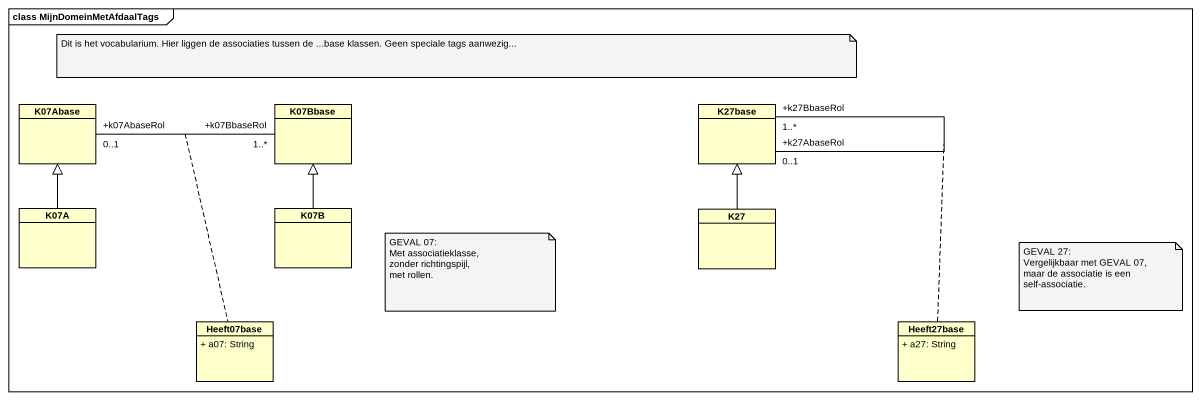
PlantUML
@startuml
mainframe class MijnDomeinMetAfdaalTags
hide circle
hide empty members
skinparam classAttributeIconSize 0
class K07Abase
class K07Bbase
class K27base
class K07A
class K07B
class K27
class Heeft07base {
  + a07: String
}
class Heeft27base {
  + a27: String
}
K07Abase "+k07AbaseRol\n0..1" -right- "+k07BbaseRol\n1..*" K07Bbase
(K07Abase, K07Bbase) .. Heeft07base
K27base "+k27AbaseRol\n0..1" -- "+k27BbaseRol\n1..*" K27base
(K27base, K27base) .. Heeft27base
K07A -up-|> K07Abase
K07B -up-|> K07Bbase
K27 -up-|> K27base
note as N1
  Dit is het vocabularium. Hier liggen de associaties tussen de ...base klassen. Geen speciale tags aanwezig...
end note
note as N2
  GEVAL 07:
  Met associatieklasse,
  zonder richtingspijl,
  met rollen.
end note
note as N3
  GEVAL 27:
  Vergelijkbaar met GEVAL 07,
  maar de associatie is een self-associatie.
end note
@enduml
